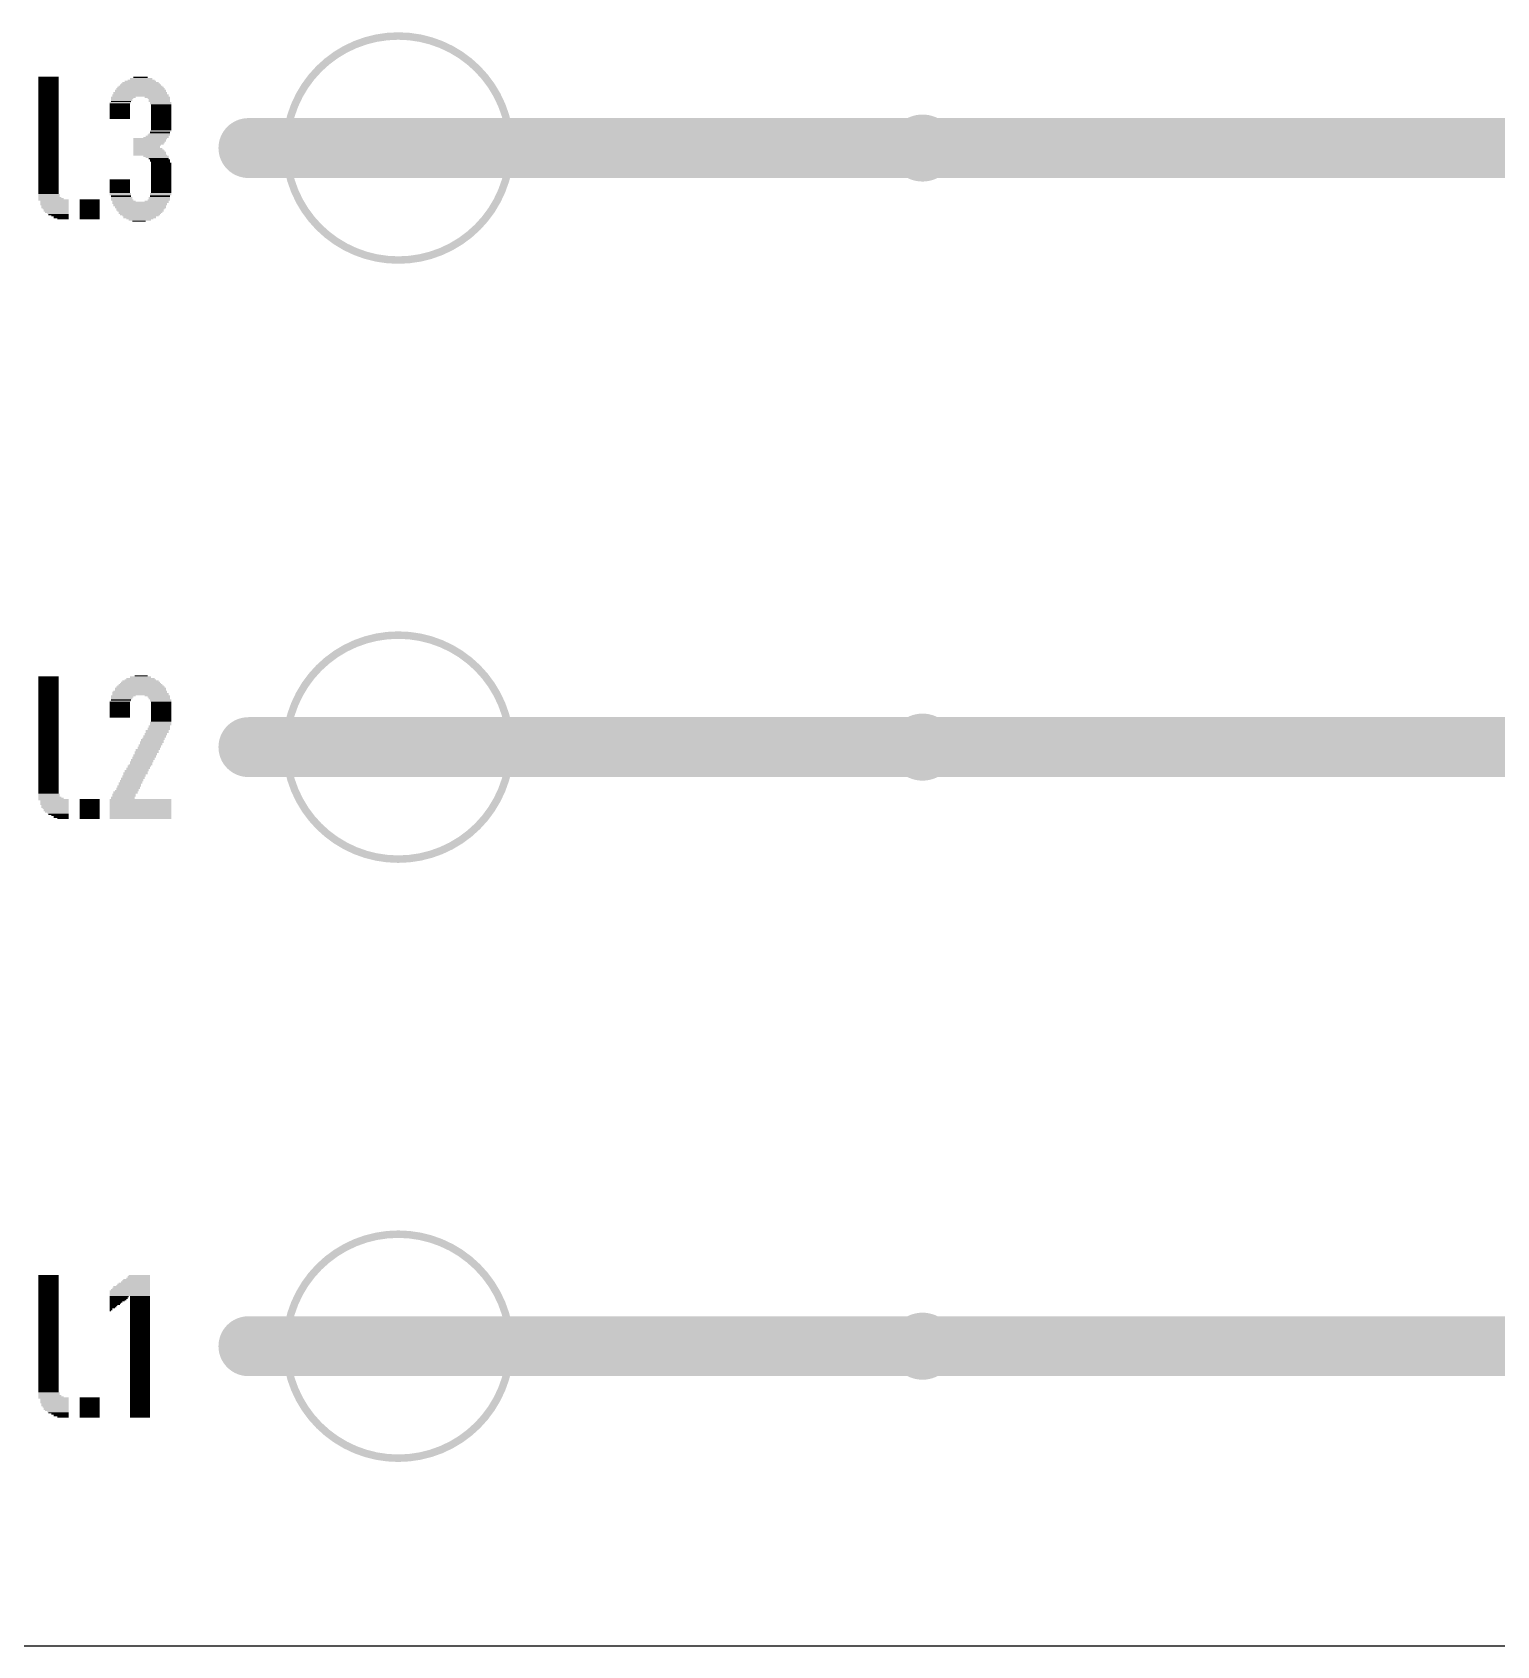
# Model space of a CAD drawing. Extents: x -1 to 100, y 0 to 61.
# Drawn here: x 24.27 to 49.11, y 0 to 27.36 of the extents above; entities that cross this region are included whole.
import ezdxf

# ---------------------------------------------------------------- set-up
doc = ezdxf.new("R2010")
doc.units = 0
for name, color, linetype in [('115', 151, 'CONTINUOUS'), ('117', 190, 'CONTINUOUS'), ('170', 151, 'CONTINUOUS'), ('20', 31, 'CONTINUOUS')]:
    doc.layers.add(name, color=color, linetype=linetype)

# ---------------------------------------------------------------- blocks, each defined once
blk = doc.blocks.new('RECT')
blk.add_solid([(-0.5, -0.5), (0.5, -0.5), (-0.5, 0.5), (0.5, 0.5)])

msp = doc.modelspace()

# ---------------------------------------------------------------- linework, layer by layer
at = {"layer": '115', "const_width": 1.016}
for points in [[(76.2, 25.4), (27.94, 25.4)], [(66.04, 15.24), (27.94, 15.24)], [(27.94, 5.08), (55.88, 5.08)]]:
    msp.add_lwpolyline(points, dxfattribs=at)
at = {"layer": '115', "const_width": 0.508}
for points in [[(27.94, 25.654, 1), (27.94, 25.146)], [(27.94, 15.494, 1), (27.94, 14.986)], [(27.94, 5.334, 1), (27.94, 4.826)]]:
    msp.add_lwpolyline(points, format="xyb", dxfattribs=at)
at = {"layer": '117', "const_width": 0.127}
for points in [[(30.48, 23.5, 1), (30.48, 27.3, 1), (30.48, 23.5)], [(39.37, 24.895, 1), (39.37, 25.905, 1), (39.37, 24.895)], [(30.48, 13.34, 1), (30.48, 17.14, 1), (30.48, 13.34)], [(39.37, 14.735, 1), (39.37, 15.745, 1), (39.37, 14.735)], [(30.48, 3.18, 1), (30.48, 6.98, 1), (30.48, 3.18)], [(39.37, 4.575, 1), (39.37, 5.585, 1), (39.37, 4.575)]]:
    msp.add_lwpolyline(points, format="xyb", dxfattribs=at)
at = {"layer": '20'}
msp.add_line((0, 0), (99.06, 0), dxfattribs=at)

# ---------------------------------------------------------------- block references
at = {"layer": '170'}
for p, xscale, yscale in [((24.55, 26.6), 0.34, 0.02), ((24.55, 26.575), 0.34, 0.03), ((24.55, 26.55), 0.34, 0.02), ((26.12, 26.55), 0.46, 0.02), ((26.12, 26.575), 0.38, 0.03), ((26.11, 26.6), 0.24, 0.02), ((24.55, 26.53), 0.34, 0.02), ((24.55, 26.51), 0.34, 0.02), ((24.55, 26.49), 0.34, 0.02), ((24.55, 26.47), 0.34, 0.02), ((24.55, 26.45), 0.34, 0.02), ((24.55, 26.43), 0.34, 0.02), ((24.55, 26.405), 0.34, 0.03), ((24.55, 26.38), 0.34, 0.02), ((24.55, 26.36), 0.34, 0.02), ((24.55, 26.34), 0.34, 0.02), ((24.55, 26.32), 0.34, 0.02), ((24.55, 26.3), 0.34, 0.02), ((24.55, 26.28), 0.34, 0.02), ((24.55, 26.26), 0.34, 0.02), ((25.82, 26.26), 0.42, 0.02), ((26.11, 26.3), 0.96, 0.02), ((26.11, 26.28), 0.96, 0.02), ((26.105, 26.34), 0.91, 0.02), ((26.105, 26.32), 0.91, 0.02), ((26.11, 26.38), 0.86, 0.02), ((26.11, 26.36), 0.86, 0.02), ((26.11, 26.405), 0.82, 0.03), ((26.11, 26.43), 0.78, 0.02), ((26.11, 26.45), 0.74, 0.02), ((26.11, 26.47), 0.7, 0.02), ((26.11, 26.49), 0.66, 0.02), ((26.11, 26.51), 0.62, 0.02), ((26.105, 26.53), 0.53, 0.02), ((26.395, 26.26), 0.43, 0.02), ((24.55, 26.24), 0.34, 0.02), ((24.55, 26.215), 0.34, 0.03), ((24.55, 26.19), 0.34, 0.02), ((24.55, 26.17), 0.34, 0.02), ((24.55, 26.15), 0.34, 0.02), ((24.55, 26.13), 0.34, 0.02), ((24.55, 26.11), 0.34, 0.02), ((24.55, 26.09), 0.34, 0.02), ((24.55, 26.07), 0.34, 0.02), ((24.55, 26.05), 0.34, 0.02), ((24.55, 26.025), 0.34, 0.03), ((24.55, 26), 0.34, 0.02), ((25.77, 26.17), 0.36, 0.02), ((25.76, 26.15), 0.34, 0.02), ((25.76, 26.13), 0.34, 0.02), ((25.76, 26.11), 0.34, 0.02), ((25.76, 26.09), 0.34, 0.02), ((25.76, 26.07), 0.34, 0.02), ((25.76, 26.05), 0.34, 0.02), ((25.76, 26.025), 0.34, 0.03), ((25.76, 26), 0.34, 0.02), ((25.8, 26.24), 0.38, 0.02), ((25.79, 26.215), 0.36, 0.03), ((25.78, 26.19), 0.34, 0.02), ((26.42, 26.24), 0.38, 0.02), ((26.43, 26.215), 0.36, 0.03), ((26.43, 26.19), 0.36, 0.02), ((26.45, 26.17), 0.36, 0.02), ((26.45, 26.15), 0.36, 0.02), ((26.46, 26.13), 0.34, 0.02), ((26.46, 26.11), 0.34, 0.02), ((26.46, 26.09), 0.34, 0.02), ((26.46, 26.07), 0.34, 0.02), ((26.46, 26.05), 0.34, 0.02), ((26.46, 26.025), 0.34, 0.03), ((26.46, 26), 0.34, 0.02), ((24.55, 25.98), 0.34, 0.02), ((24.55, 25.96), 0.34, 0.02), ((24.55, 25.94), 0.34, 0.02), ((24.55, 25.92), 0.34, 0.02), ((24.55, 25.9), 0.34, 0.02), ((24.55, 25.88), 0.34, 0.02), ((24.55, 25.855), 0.34, 0.03), ((24.55, 25.83), 0.34, 0.02), ((24.55, 25.81), 0.34, 0.02), ((24.55, 25.79), 0.34, 0.02), ((24.55, 25.77), 0.34, 0.02), ((24.55, 25.75), 0.34, 0.02), ((24.55, 25.73), 0.34, 0.02), ((25.76, 25.98), 0.34, 0.02), ((25.76, 25.96), 0.34, 0.02), ((25.76, 25.94), 0.34, 0.02), ((25.76, 25.92), 0.34, 0.02), ((25.76, 25.9), 0.34, 0.02), ((26.46, 25.98), 0.34, 0.02), ((26.46, 25.96), 0.34, 0.02), ((26.46, 25.94), 0.34, 0.02), ((26.46, 25.92), 0.34, 0.02), ((26.46, 25.9), 0.34, 0.02), ((26.46, 25.88), 0.34, 0.02), ((26.46, 25.855), 0.34, 0.03), ((26.46, 25.83), 0.34, 0.02), ((26.46, 25.81), 0.34, 0.02), ((26.46, 25.79), 0.34, 0.02), ((26.46, 25.77), 0.34, 0.02), ((26.46, 25.75), 0.34, 0.02), ((26.46, 25.73), 0.34, 0.02), ((24.55, 25.71), 0.34, 0.02), ((24.55, 25.69), 0.34, 0.02), ((24.55, 25.665), 0.34, 0.03), ((24.55, 25.64), 0.34, 0.02), ((24.55, 25.62), 0.34, 0.02), ((24.55, 25.6), 0.34, 0.02), ((24.55, 25.58), 0.34, 0.02), ((24.55, 25.56), 0.34, 0.02), ((24.55, 25.54), 0.34, 0.02), ((24.55, 25.52), 0.34, 0.02), ((24.55, 25.495), 0.34, 0.03), ((24.55, 25.47), 0.34, 0.02), ((24.55, 25.45), 0.34, 0.02), ((26.275, 25.56), 0.57, 0.02), ((26.265, 25.54), 0.55, 0.02), ((26.265, 25.52), 0.55, 0.02), ((26.255, 25.495), 0.53, 0.03), ((26.245, 25.47), 0.51, 0.02), ((26.225, 25.45), 0.47, 0.02), ((26.375, 25.58), 0.43, 0.02), ((26.395, 25.6), 0.39, 0.02), ((26.42, 25.62), 0.38, 0.02), ((26.43, 25.64), 0.36, 0.02), ((26.45, 25.69), 0.36, 0.02), ((26.44, 25.665), 0.34, 0.03), ((26.46, 25.71), 0.34, 0.02), ((24.55, 25.43), 0.34, 0.02), ((24.55, 25.41), 0.34, 0.02), ((24.55, 25.39), 0.34, 0.02), ((24.55, 25.37), 0.34, 0.02), ((24.55, 25.35), 0.34, 0.02), ((24.55, 25.33), 0.34, 0.02), ((24.55, 25.305), 0.34, 0.03), ((24.55, 25.28), 0.34, 0.02), ((24.55, 25.26), 0.34, 0.02), ((24.55, 25.24), 0.34, 0.02), ((24.55, 25.22), 0.34, 0.02), ((24.55, 25.2), 0.34, 0.02), ((24.55, 25.18), 0.34, 0.02), ((26.215, 25.43), 0.45, 0.02), ((26.215, 25.41), 0.45, 0.02), ((26.235, 25.39), 0.49, 0.02), ((26.245, 25.37), 0.51, 0.02), ((26.255, 25.35), 0.53, 0.02), ((26.265, 25.33), 0.55, 0.02), ((26.265, 25.305), 0.55, 0.03), ((26.275, 25.28), 0.57, 0.02), ((26.375, 25.26), 0.43, 0.02), ((26.395, 25.24), 0.39, 0.02), ((26.42, 25.22), 0.34, 0.02), ((26.44, 25.2), 0.34, 0.02), ((26.44, 25.18), 0.34, 0.02), ((24.55, 25.16), 0.34, 0.02), ((24.55, 25.135), 0.34, 0.03), ((24.55, 25.11), 0.34, 0.02), ((24.55, 25.09), 0.34, 0.02), ((24.55, 25.07), 0.34, 0.02), ((24.55, 25.05), 0.34, 0.02), ((24.55, 25.03), 0.34, 0.02), ((24.55, 25.01), 0.34, 0.02), ((24.55, 24.99), 0.34, 0.02), ((24.55, 24.97), 0.34, 0.02), ((24.55, 24.945), 0.34, 0.03), ((24.55, 24.92), 0.34, 0.02), ((24.55, 24.9), 0.34, 0.02), ((26.45, 25.16), 0.32, 0.02), ((26.46, 25.135), 0.34, 0.03), ((26.46, 25.11), 0.34, 0.02), ((26.46, 25.09), 0.34, 0.02), ((26.46, 25.07), 0.34, 0.02), ((26.46, 25.05), 0.34, 0.02), ((26.46, 25.03), 0.34, 0.02), ((26.46, 25.01), 0.34, 0.02), ((26.46, 24.99), 0.34, 0.02), ((26.46, 24.97), 0.34, 0.02), ((26.46, 24.945), 0.34, 0.03), ((26.46, 24.92), 0.34, 0.02), ((26.46, 24.9), 0.34, 0.02), ((24.55, 24.88), 0.34, 0.02), ((24.55, 24.86), 0.34, 0.02), ((24.55, 24.84), 0.34, 0.02), ((24.55, 24.82), 0.34, 0.02), ((24.55, 24.8), 0.34, 0.02), ((24.55, 24.775), 0.34, 0.03), ((24.55, 24.75), 0.34, 0.02), ((24.55, 24.73), 0.34, 0.02), ((24.55, 24.71), 0.34, 0.02), ((24.55, 24.69), 0.34, 0.02), ((24.55, 24.67), 0.34, 0.02), ((24.55, 24.65), 0.34, 0.02), ((24.55, 24.63), 0.34, 0.02), ((25.76, 24.86), 0.34, 0.02), ((25.76, 24.84), 0.34, 0.02), ((25.76, 24.82), 0.34, 0.02), ((25.76, 24.8), 0.34, 0.02), ((25.76, 24.775), 0.34, 0.03), ((25.76, 24.75), 0.34, 0.02), ((25.76, 24.73), 0.34, 0.02), ((25.76, 24.71), 0.34, 0.02), ((25.76, 24.69), 0.34, 0.02), ((25.76, 24.67), 0.34, 0.02), ((25.76, 24.65), 0.34, 0.02), ((25.77, 24.63), 0.36, 0.02), ((26.45, 24.63), 0.36, 0.02), ((26.46, 24.88), 0.34, 0.02), ((26.46, 24.86), 0.34, 0.02), ((26.46, 24.84), 0.34, 0.02), ((26.46, 24.82), 0.34, 0.02), ((26.46, 24.8), 0.34, 0.02), ((26.46, 24.775), 0.34, 0.03), ((26.46, 24.75), 0.34, 0.02), ((26.46, 24.73), 0.34, 0.02), ((26.46, 24.71), 0.34, 0.02), ((26.46, 24.69), 0.34, 0.02), ((26.46, 24.67), 0.34, 0.02), ((26.46, 24.65), 0.34, 0.02), ((24.56, 24.61), 0.36, 0.02), ((24.56, 24.585), 0.36, 0.03), ((24.575, 24.56), 0.39, 0.02), ((24.595, 24.54), 0.43, 0.02), ((24.635, 24.52), 0.51, 0.02), ((24.65, 24.5), 0.48, 0.02), ((24.65, 24.48), 0.48, 0.02), ((24.65, 24.46), 0.48, 0.02), ((24.65, 24.44), 0.48, 0.02), ((24.66, 24.42), 0.46, 0.02), ((24.66, 24.395), 0.46, 0.03), ((24.67, 24.37), 0.44, 0.02), ((24.68, 24.35), 0.42, 0.02), ((25.25, 24.52), 0.34, 0.02), ((25.25, 24.5), 0.34, 0.02), ((25.25, 24.48), 0.34, 0.02), ((25.25, 24.46), 0.34, 0.02), ((25.25, 24.44), 0.34, 0.02), ((25.25, 24.42), 0.34, 0.02), ((25.25, 24.395), 0.34, 0.03), ((25.25, 24.37), 0.34, 0.02), ((25.25, 24.35), 0.34, 0.02), ((25.77, 24.61), 0.36, 0.02), ((25.78, 24.585), 0.34, 0.03), ((25.79, 24.56), 0.36, 0.02), ((25.79, 24.54), 0.36, 0.02), ((25.8, 24.52), 0.38, 0.02), ((25.83, 24.5), 0.4, 0.02), ((26.11, 24.48), 0.96, 0.02), ((26.095, 24.46), 0.93, 0.02), ((26.105, 24.44), 0.91, 0.02), ((26.095, 24.42), 0.89, 0.02), ((26.11, 24.395), 0.86, 0.03), ((26.11, 24.37), 0.82, 0.02), ((26.1, 24.35), 0.8, 0.02), ((26.385, 24.5), 0.41, 0.02), ((26.42, 24.52), 0.38, 0.02), ((26.43, 24.56), 0.36, 0.02), ((26.43, 24.54), 0.36, 0.02), ((26.45, 24.61), 0.36, 0.02), ((26.44, 24.585), 0.34, 0.03), ((24.68, 24.33), 0.42, 0.02), ((24.69, 24.31), 0.4, 0.02), ((24.71, 24.29), 0.36, 0.02), ((24.72, 24.27), 0.34, 0.02), ((24.745, 24.25), 0.29, 0.02), ((24.765, 24.225), 0.25, 0.03), ((24.795, 24.2), 0.19, 0.02), ((25.25, 24.33), 0.34, 0.02), ((25.25, 24.31), 0.34, 0.02), ((25.25, 24.29), 0.34, 0.02), ((25.25, 24.27), 0.34, 0.02), ((25.25, 24.25), 0.34, 0.02), ((25.25, 24.225), 0.34, 0.03), ((25.25, 24.2), 0.34, 0.02), ((26.11, 24.33), 0.78, 0.02), ((26.11, 24.31), 0.74, 0.02), ((26.1, 24.29), 0.72, 0.02), ((26.1, 24.27), 0.68, 0.02), ((26.11, 24.25), 0.62, 0.02), ((26.095, 24.225), 0.55, 0.03), ((26.1, 24.2), 0.46, 0.02), ((26.1, 24.18), 0.38, 0.02), ((26.085, 24.16), 0.23, 0.02), ((24.55, 16.425), 0.34, 0.03), ((26.11, 16.425), 0.36, 0.03), ((26.12, 16.45), 0.22, 0.02), ((24.55, 16.4), 0.34, 0.02), ((24.55, 16.38), 0.34, 0.02), ((24.55, 16.36), 0.34, 0.02), ((24.55, 16.34), 0.34, 0.02), ((24.55, 16.32), 0.34, 0.02), ((24.55, 16.3), 0.34, 0.02), ((24.55, 16.28), 0.34, 0.02), ((24.55, 16.26), 0.34, 0.02), ((24.55, 16.235), 0.34, 0.03), ((24.55, 16.21), 0.34, 0.02), ((24.55, 16.19), 0.34, 0.02), ((24.55, 16.17), 0.34, 0.02), ((24.55, 16.15), 0.34, 0.02), ((26.095, 16.17), 0.93, 0.02), ((26.11, 16.15), 0.96, 0.02), ((26.105, 16.19), 0.91, 0.02), ((26.11, 16.235), 0.86, 0.03), ((26.11, 16.21), 0.86, 0.02), ((26.11, 16.26), 0.82, 0.02), ((26.11, 16.28), 0.78, 0.02), ((26.11, 16.3), 0.74, 0.02), ((26.11, 16.32), 0.7, 0.02), ((26.11, 16.34), 0.66, 0.02), ((26.11, 16.36), 0.62, 0.02), ((26.105, 16.38), 0.53, 0.02), ((26.11, 16.4), 0.48, 0.02), ((24.55, 16.13), 0.34, 0.02), ((24.55, 16.11), 0.34, 0.02), ((24.55, 16.09), 0.34, 0.02), ((24.55, 16.065), 0.34, 0.03), ((24.55, 16.04), 0.34, 0.02), ((24.55, 16.02), 0.34, 0.02), ((24.55, 16), 0.34, 0.02), ((24.55, 15.98), 0.34, 0.02), ((24.55, 15.96), 0.34, 0.02), ((24.55, 15.94), 0.34, 0.02), ((24.55, 15.92), 0.34, 0.02), ((24.55, 15.9), 0.34, 0.02), ((24.55, 15.875), 0.34, 0.03), ((25.77, 16.02), 0.36, 0.02), ((25.76, 16), 0.34, 0.02), ((25.76, 15.98), 0.34, 0.02), ((25.76, 15.96), 0.34, 0.02), ((25.76, 15.94), 0.34, 0.02), ((25.76, 15.92), 0.34, 0.02), ((25.76, 15.9), 0.34, 0.02), ((25.76, 15.875), 0.34, 0.03), ((25.82, 16.11), 0.42, 0.02), ((25.8, 16.09), 0.38, 0.02), ((25.79, 16.065), 0.36, 0.03), ((25.78, 16.04), 0.34, 0.02), ((26.11, 16.13), 0.96, 0.02), ((26.395, 16.11), 0.43, 0.02), ((26.42, 16.09), 0.38, 0.02), ((26.43, 16.065), 0.36, 0.03), ((26.45, 16.04), 0.36, 0.02), ((26.45, 16.02), 0.36, 0.02), ((26.46, 16), 0.34, 0.02), ((26.46, 15.98), 0.34, 0.02), ((26.46, 15.96), 0.34, 0.02), ((26.46, 15.94), 0.34, 0.02), ((26.46, 15.92), 0.34, 0.02), ((26.46, 15.9), 0.34, 0.02), ((26.46, 15.875), 0.34, 0.03), ((24.55, 15.85), 0.34, 0.02), ((24.55, 15.83), 0.34, 0.02), ((24.55, 15.81), 0.34, 0.02), ((24.55, 15.79), 0.34, 0.02), ((24.55, 15.77), 0.34, 0.02), ((24.55, 15.75), 0.34, 0.02), ((24.55, 15.73), 0.34, 0.02), ((24.55, 15.71), 0.34, 0.02), ((24.55, 15.685), 0.34, 0.03), ((24.55, 15.66), 0.34, 0.02), ((24.55, 15.64), 0.34, 0.02), ((24.55, 15.62), 0.34, 0.02), ((24.55, 15.6), 0.34, 0.02), ((25.76, 15.85), 0.34, 0.02), ((25.76, 15.83), 0.34, 0.02), ((25.76, 15.81), 0.34, 0.02), ((25.76, 15.79), 0.34, 0.02), ((25.76, 15.77), 0.34, 0.02), ((25.76, 15.75), 0.34, 0.02), ((26.43, 15.6), 0.36, 0.02), ((26.45, 15.66), 0.36, 0.02), ((26.45, 15.64), 0.36, 0.02), ((26.45, 15.62), 0.36, 0.02), ((26.46, 15.85), 0.34, 0.02), ((26.46, 15.83), 0.34, 0.02), ((26.46, 15.81), 0.34, 0.02), ((26.46, 15.79), 0.34, 0.02), ((26.46, 15.77), 0.34, 0.02), ((26.46, 15.75), 0.34, 0.02), ((26.46, 15.73), 0.34, 0.02), ((26.46, 15.71), 0.34, 0.02), ((26.46, 15.685), 0.34, 0.03), ((24.55, 15.58), 0.34, 0.02), ((24.55, 15.56), 0.34, 0.02), ((24.55, 15.54), 0.34, 0.02), ((24.55, 15.515), 0.34, 0.03), ((24.55, 15.49), 0.34, 0.02), ((24.55, 15.47), 0.34, 0.02), ((24.55, 15.45), 0.34, 0.02), ((24.55, 15.43), 0.34, 0.02), ((24.55, 15.41), 0.34, 0.02), ((24.55, 15.39), 0.34, 0.02), ((24.55, 15.37), 0.34, 0.02), ((24.55, 15.35), 0.34, 0.02), ((24.55, 15.325), 0.34, 0.03), ((26.3, 15.325), 0.4, 0.03), ((26.32, 15.37), 0.4, 0.02), ((26.31, 15.35), 0.38, 0.02), ((26.33, 15.39), 0.38, 0.02), ((26.35, 15.43), 0.38, 0.02), ((26.35, 15.41), 0.38, 0.02), ((26.37, 15.47), 0.38, 0.02), ((26.37, 15.45), 0.38, 0.02), ((26.395, 15.515), 0.39, 0.03), ((26.395, 15.49), 0.39, 0.02), ((26.42, 15.56), 0.38, 0.02), ((26.42, 15.54), 0.38, 0.02), ((26.43, 15.58), 0.36, 0.02), ((24.55, 15.3), 0.34, 0.02), ((24.55, 15.28), 0.34, 0.02), ((24.55, 15.26), 0.34, 0.02), ((24.55, 15.24), 0.34, 0.02), ((24.55, 15.22), 0.34, 0.02), ((24.55, 15.2), 0.34, 0.02), ((24.55, 15.18), 0.34, 0.02), ((24.55, 15.155), 0.34, 0.03), ((24.55, 15.13), 0.34, 0.02), ((24.55, 15.11), 0.34, 0.02), ((24.55, 15.09), 0.34, 0.02), ((24.55, 15.07), 0.34, 0.02), ((24.55, 15.05), 0.34, 0.02), ((26.17, 15.07), 0.4, 0.02), ((26.16, 15.05), 0.38, 0.02), ((26.19, 15.11), 0.4, 0.02), ((26.18, 15.09), 0.38, 0.02), ((26.215, 15.155), 0.41, 0.03), ((26.2, 15.13), 0.38, 0.02), ((26.235, 15.2), 0.41, 0.02), ((26.225, 15.18), 0.39, 0.02), ((26.26, 15.24), 0.4, 0.02), ((26.25, 15.22), 0.38, 0.02), ((26.28, 15.28), 0.4, 0.02), ((26.27, 15.26), 0.38, 0.02), ((26.29, 15.3), 0.38, 0.02), ((24.55, 15.03), 0.34, 0.02), ((24.55, 15.01), 0.34, 0.02), ((24.55, 14.99), 0.34, 0.02), ((24.55, 14.965), 0.34, 0.03), ((24.55, 14.94), 0.34, 0.02), ((24.55, 14.92), 0.34, 0.02), ((24.55, 14.9), 0.34, 0.02), ((24.55, 14.88), 0.34, 0.02), ((24.55, 14.86), 0.34, 0.02), ((24.55, 14.84), 0.34, 0.02), ((24.55, 14.82), 0.34, 0.02), ((24.55, 14.795), 0.34, 0.03), ((24.55, 14.77), 0.34, 0.02), ((26.025, 14.795), 0.41, 0.03), ((26.01, 14.77), 0.38, 0.02), ((26.045, 14.84), 0.41, 0.02), ((26.035, 14.82), 0.39, 0.02), ((26.07, 14.88), 0.4, 0.02), ((26.06, 14.86), 0.38, 0.02), ((26.09, 14.92), 0.4, 0.02), ((26.08, 14.9), 0.38, 0.02), ((26.11, 14.94), 0.4, 0.02), ((26.13, 14.99), 0.4, 0.02), ((26.12, 14.965), 0.38, 0.03), ((26.15, 15.03), 0.4, 0.02), ((26.14, 15.01), 0.38, 0.02), ((24.55, 14.75), 0.34, 0.02), ((24.55, 14.73), 0.34, 0.02), ((24.55, 14.71), 0.34, 0.02), ((24.55, 14.69), 0.34, 0.02), ((24.55, 14.67), 0.34, 0.02), ((24.55, 14.65), 0.34, 0.02), ((24.55, 14.63), 0.34, 0.02), ((24.55, 14.605), 0.34, 0.03), ((24.55, 14.58), 0.34, 0.02), ((24.55, 14.56), 0.34, 0.02), ((24.55, 14.54), 0.34, 0.02), ((24.55, 14.52), 0.34, 0.02), ((24.55, 14.5), 0.34, 0.02), ((25.88, 14.5), 0.4, 0.02), ((25.9, 14.54), 0.4, 0.02), ((25.89, 14.52), 0.38, 0.02), ((25.92, 14.58), 0.4, 0.02), ((25.91, 14.56), 0.38, 0.02), ((25.94, 14.63), 0.4, 0.02), ((25.93, 14.605), 0.38, 0.03), ((25.96, 14.67), 0.4, 0.02), ((25.95, 14.65), 0.38, 0.02), ((25.98, 14.71), 0.4, 0.02), ((25.97, 14.69), 0.38, 0.02), ((26, 14.75), 0.4, 0.02), ((25.99, 14.73), 0.38, 0.02), ((24.55, 14.48), 0.34, 0.02), ((24.55, 14.46), 0.34, 0.02), ((24.56, 14.44), 0.36, 0.02), ((24.56, 14.415), 0.36, 0.03), ((24.575, 14.39), 0.39, 0.02), ((24.595, 14.37), 0.43, 0.02), ((24.635, 14.35), 0.51, 0.02), ((24.65, 14.33), 0.48, 0.02), ((24.65, 14.31), 0.48, 0.02), ((24.65, 14.29), 0.48, 0.02), ((24.65, 14.27), 0.48, 0.02), ((24.66, 14.245), 0.46, 0.03), ((24.66, 14.22), 0.46, 0.02), ((25.25, 14.35), 0.34, 0.02), ((25.25, 14.33), 0.34, 0.02), ((25.25, 14.31), 0.34, 0.02), ((25.25, 14.29), 0.34, 0.02), ((25.25, 14.27), 0.34, 0.02), ((25.25, 14.245), 0.34, 0.03), ((25.25, 14.22), 0.34, 0.02), ((26.11, 14.35), 1.04, 0.02), ((26.11, 14.33), 1.04, 0.02), ((26.11, 14.31), 1.04, 0.02), ((26.11, 14.29), 1.04, 0.02), ((26.11, 14.27), 1.04, 0.02), ((26.11, 14.245), 1.04, 0.03), ((26.11, 14.22), 1.04, 0.02), ((25.81, 14.39), 0.4, 0.02), ((25.81, 14.37), 0.4, 0.02), ((25.83, 14.44), 0.4, 0.02), ((25.83, 14.415), 0.4, 0.03), ((25.855, 14.48), 0.41, 0.02), ((25.855, 14.46), 0.41, 0.02), ((24.67, 14.2), 0.44, 0.02), ((24.68, 14.18), 0.42, 0.02), ((24.68, 14.16), 0.42, 0.02), ((24.69, 14.14), 0.4, 0.02), ((24.71, 14.12), 0.36, 0.02), ((24.72, 14.1), 0.34, 0.02), ((24.745, 14.08), 0.29, 0.02), ((24.765, 14.055), 0.25, 0.03), ((24.795, 14.03), 0.19, 0.02), ((25.25, 14.2), 0.34, 0.02), ((25.25, 14.18), 0.34, 0.02), ((25.25, 14.16), 0.34, 0.02), ((25.25, 14.14), 0.34, 0.02), ((25.25, 14.12), 0.34, 0.02), ((25.25, 14.1), 0.34, 0.02), ((25.25, 14.08), 0.34, 0.02), ((25.25, 14.055), 0.34, 0.03), ((25.25, 14.03), 0.34, 0.02), ((26.11, 14.2), 1.04, 0.02), ((26.11, 14.18), 1.04, 0.02), ((26.11, 14.16), 1.04, 0.02), ((26.11, 14.14), 1.04, 0.02), ((26.11, 14.12), 1.04, 0.02), ((26.11, 14.1), 1.04, 0.02), ((26.11, 14.08), 1.04, 0.02), ((26.11, 14.055), 1.04, 0.03), ((26.11, 14.03), 1.04, 0.02), ((24.55, 6.28), 0.34, 0.02), ((24.55, 6.255), 0.34, 0.03), ((24.55, 6.23), 0.34, 0.02), ((24.55, 6.21), 0.34, 0.02), ((24.55, 6.19), 0.34, 0.02), ((24.55, 6.17), 0.34, 0.02), ((24.55, 6.15), 0.34, 0.02), ((24.55, 6.13), 0.34, 0.02), ((24.55, 6.11), 0.34, 0.02), ((24.55, 6.085), 0.34, 0.03), ((24.55, 6.06), 0.34, 0.02), ((24.55, 6.04), 0.34, 0.02), ((24.55, 6.02), 0.34, 0.02), ((25.93, 6.02), 0.68, 0.02), ((25.94, 6.04), 0.66, 0.02), ((25.95, 6.06), 0.64, 0.02), ((25.96, 6.085), 0.62, 0.03), ((25.985, 6.11), 0.57, 0.02), ((25.995, 6.13), 0.55, 0.02), ((26.005, 6.15), 0.53, 0.02), ((26.025, 6.17), 0.49, 0.02), ((26.035, 6.19), 0.47, 0.02), ((26.045, 6.21), 0.45, 0.02), ((26.07, 6.23), 0.4, 0.02), ((26.08, 6.255), 0.38, 0.03), ((26.09, 6.28), 0.36, 0.02), ((24.55, 6), 0.34, 0.02), ((24.55, 5.98), 0.34, 0.02), ((24.55, 5.96), 0.34, 0.02), ((24.55, 5.94), 0.34, 0.02), ((24.55, 5.92), 0.34, 0.02), ((24.55, 5.895), 0.34, 0.03), ((24.55, 5.87), 0.34, 0.02), ((24.55, 5.85), 0.34, 0.02), ((24.55, 5.83), 0.34, 0.02), ((24.55, 5.81), 0.34, 0.02), ((24.55, 5.79), 0.34, 0.02), ((24.55, 5.77), 0.34, 0.02), ((24.55, 5.75), 0.34, 0.02), ((25.93, 6), 0.68, 0.02), ((25.93, 5.98), 0.68, 0.02), ((25.93, 5.96), 0.68, 0.02), ((25.93, 5.94), 0.68, 0.02), ((25.75, 5.92), 0.32, 0.02), ((25.74, 5.895), 0.3, 0.03), ((25.73, 5.87), 0.28, 0.02), ((25.715, 5.85), 0.25, 0.02), ((25.695, 5.83), 0.21, 0.02), ((25.685, 5.81), 0.19, 0.02), ((25.675, 5.79), 0.17, 0.02), ((25.655, 5.77), 0.13, 0.02), ((25.645, 5.75), 0.11, 0.02), ((26.1, 5.92), 0.34, 0.02), ((26.1, 5.895), 0.34, 0.03), ((26.1, 5.87), 0.34, 0.02), ((26.1, 5.85), 0.34, 0.02), ((26.1, 5.83), 0.34, 0.02), ((26.1, 5.81), 0.34, 0.02), ((26.1, 5.79), 0.34, 0.02), ((26.1, 5.77), 0.34, 0.02), ((26.1, 5.75), 0.34, 0.02), ((24.55, 5.73), 0.34, 0.02), ((24.55, 5.705), 0.34, 0.03), ((24.55, 5.68), 0.34, 0.02), ((24.55, 5.66), 0.34, 0.02), ((24.55, 5.64), 0.34, 0.02), ((24.55, 5.62), 0.34, 0.02), ((24.55, 5.6), 0.34, 0.02), ((24.55, 5.58), 0.34, 0.02), ((24.55, 5.56), 0.34, 0.02), ((24.55, 5.535), 0.34, 0.03), ((24.55, 5.51), 0.34, 0.02), ((24.55, 5.49), 0.34, 0.02), ((24.55, 5.47), 0.34, 0.02), ((25.635, 5.73), 0.09, 0.02), ((25.61, 5.705), 0.04, 0.03), ((25.6, 5.68), 0.02, 0.02), ((26.1, 5.73), 0.34, 0.02), ((26.1, 5.705), 0.34, 0.03), ((26.1, 5.68), 0.34, 0.02), ((26.1, 5.66), 0.34, 0.02), ((26.1, 5.64), 0.34, 0.02), ((26.1, 5.62), 0.34, 0.02), ((26.1, 5.6), 0.34, 0.02), ((26.1, 5.58), 0.34, 0.02), ((26.1, 5.56), 0.34, 0.02), ((26.1, 5.535), 0.34, 0.03), ((26.1, 5.51), 0.34, 0.02), ((26.1, 5.49), 0.34, 0.02), ((26.1, 5.47), 0.34, 0.02), ((24.55, 5.45), 0.34, 0.02), ((24.55, 5.43), 0.34, 0.02), ((24.55, 5.41), 0.34, 0.02), ((24.55, 5.39), 0.34, 0.02), ((24.55, 5.37), 0.34, 0.02), ((24.55, 5.345), 0.34, 0.03), ((24.55, 5.32), 0.34, 0.02), ((24.55, 5.3), 0.34, 0.02), ((24.55, 5.28), 0.34, 0.02), ((24.55, 5.26), 0.34, 0.02), ((24.55, 5.24), 0.34, 0.02), ((24.55, 5.22), 0.34, 0.02), ((24.55, 5.2), 0.34, 0.02), ((26.1, 5.45), 0.34, 0.02), ((26.1, 5.43), 0.34, 0.02), ((26.1, 5.41), 0.34, 0.02), ((26.1, 5.39), 0.34, 0.02), ((26.1, 5.37), 0.34, 0.02), ((26.1, 5.345), 0.34, 0.03), ((26.1, 5.32), 0.34, 0.02), ((26.1, 5.3), 0.34, 0.02), ((26.1, 5.28), 0.34, 0.02), ((26.1, 5.26), 0.34, 0.02), ((26.1, 5.24), 0.34, 0.02), ((26.1, 5.22), 0.34, 0.02), ((26.1, 5.2), 0.34, 0.02), ((24.55, 5.175), 0.34, 0.03), ((24.55, 5.15), 0.34, 0.02), ((24.55, 5.13), 0.34, 0.02), ((24.55, 5.11), 0.34, 0.02), ((24.55, 5.09), 0.34, 0.02), ((24.55, 5.07), 0.34, 0.02), ((24.55, 5.05), 0.34, 0.02), ((24.55, 5.03), 0.34, 0.02), ((24.55, 5.01), 0.34, 0.02), ((24.55, 4.985), 0.34, 0.03), ((24.55, 4.96), 0.34, 0.02), ((24.55, 4.94), 0.34, 0.02), ((24.55, 4.92), 0.34, 0.02), ((26.1, 5.175), 0.34, 0.03), ((26.1, 5.15), 0.34, 0.02), ((26.1, 5.13), 0.34, 0.02), ((26.1, 5.11), 0.34, 0.02), ((26.1, 5.09), 0.34, 0.02), ((26.1, 5.07), 0.34, 0.02), ((26.1, 5.05), 0.34, 0.02), ((26.1, 5.03), 0.34, 0.02), ((26.1, 5.01), 0.34, 0.02), ((26.1, 4.985), 0.34, 0.03), ((26.1, 4.96), 0.34, 0.02), ((26.1, 4.94), 0.34, 0.02), ((26.1, 4.92), 0.34, 0.02), ((24.55, 4.9), 0.34, 0.02), ((24.55, 4.88), 0.34, 0.02), ((24.55, 4.86), 0.34, 0.02), ((24.55, 4.84), 0.34, 0.02), ((24.55, 4.815), 0.34, 0.03), ((24.55, 4.79), 0.34, 0.02), ((24.55, 4.77), 0.34, 0.02), ((24.55, 4.75), 0.34, 0.02), ((24.55, 4.73), 0.34, 0.02), ((24.55, 4.71), 0.34, 0.02), ((24.55, 4.69), 0.34, 0.02), ((24.55, 4.67), 0.34, 0.02), ((24.55, 4.65), 0.34, 0.02), ((26.1, 4.9), 0.34, 0.02), ((26.1, 4.88), 0.34, 0.02), ((26.1, 4.86), 0.34, 0.02), ((26.1, 4.84), 0.34, 0.02), ((26.1, 4.815), 0.34, 0.03), ((26.1, 4.79), 0.34, 0.02), ((26.1, 4.77), 0.34, 0.02), ((26.1, 4.75), 0.34, 0.02), ((26.1, 4.73), 0.34, 0.02), ((26.1, 4.71), 0.34, 0.02), ((26.1, 4.69), 0.34, 0.02), ((26.1, 4.67), 0.34, 0.02), ((26.1, 4.65), 0.34, 0.02), ((24.55, 4.625), 0.34, 0.03), ((24.55, 4.6), 0.34, 0.02), ((24.55, 4.58), 0.34, 0.02), ((24.55, 4.56), 0.34, 0.02), ((24.55, 4.54), 0.34, 0.02), ((24.55, 4.52), 0.34, 0.02), ((24.55, 4.5), 0.34, 0.02), ((24.55, 4.48), 0.34, 0.02), ((24.55, 4.455), 0.34, 0.03), ((24.55, 4.43), 0.34, 0.02), ((24.55, 4.41), 0.34, 0.02), ((24.55, 4.39), 0.34, 0.02), ((24.55, 4.37), 0.34, 0.02), ((26.1, 4.625), 0.34, 0.03), ((26.1, 4.6), 0.34, 0.02), ((26.1, 4.58), 0.34, 0.02), ((26.1, 4.56), 0.34, 0.02), ((26.1, 4.54), 0.34, 0.02), ((26.1, 4.52), 0.34, 0.02), ((26.1, 4.5), 0.34, 0.02), ((26.1, 4.48), 0.34, 0.02), ((26.1, 4.455), 0.34, 0.03), ((26.1, 4.43), 0.34, 0.02), ((26.1, 4.41), 0.34, 0.02), ((26.1, 4.39), 0.34, 0.02), ((26.1, 4.37), 0.34, 0.02), ((24.55, 4.35), 0.34, 0.02), ((24.55, 4.33), 0.34, 0.02), ((24.55, 4.31), 0.34, 0.02), ((24.56, 4.29), 0.36, 0.02), ((24.56, 4.265), 0.36, 0.03), ((24.575, 4.24), 0.39, 0.02), ((24.595, 4.22), 0.43, 0.02), ((24.635, 4.2), 0.51, 0.02), ((24.65, 4.18), 0.48, 0.02), ((24.65, 4.16), 0.48, 0.02), ((24.65, 4.14), 0.48, 0.02), ((24.65, 4.12), 0.48, 0.02), ((24.66, 4.1), 0.46, 0.02), ((25.25, 4.2), 0.34, 0.02), ((25.25, 4.18), 0.34, 0.02), ((25.25, 4.16), 0.34, 0.02), ((25.25, 4.14), 0.34, 0.02), ((25.25, 4.12), 0.34, 0.02), ((25.25, 4.1), 0.34, 0.02), ((26.1, 4.35), 0.34, 0.02), ((26.1, 4.33), 0.34, 0.02), ((26.1, 4.31), 0.34, 0.02), ((26.1, 4.29), 0.34, 0.02), ((26.1, 4.265), 0.34, 0.03), ((26.1, 4.24), 0.34, 0.02), ((26.1, 4.22), 0.34, 0.02), ((26.1, 4.2), 0.34, 0.02), ((26.1, 4.18), 0.34, 0.02), ((26.1, 4.16), 0.34, 0.02), ((26.1, 4.14), 0.34, 0.02), ((26.1, 4.12), 0.34, 0.02), ((26.1, 4.1), 0.34, 0.02), ((24.66, 4.075), 0.46, 0.03), ((24.67, 4.05), 0.44, 0.02), ((24.68, 4.03), 0.42, 0.02), ((24.68, 4.01), 0.42, 0.02), ((24.69, 3.99), 0.4, 0.02), ((24.71, 3.97), 0.36, 0.02), ((24.72, 3.95), 0.34, 0.02), ((24.745, 3.93), 0.29, 0.02), ((24.765, 3.905), 0.25, 0.03), ((24.795, 3.88), 0.19, 0.02), ((25.25, 4.075), 0.34, 0.03), ((25.25, 4.05), 0.34, 0.02), ((25.25, 4.03), 0.34, 0.02), ((25.25, 4.01), 0.34, 0.02), ((25.25, 3.99), 0.34, 0.02), ((25.25, 3.97), 0.34, 0.02), ((25.25, 3.95), 0.34, 0.02), ((25.25, 3.93), 0.34, 0.02), ((25.25, 3.905), 0.34, 0.03), ((25.25, 3.88), 0.34, 0.02), ((26.1, 4.075), 0.34, 0.03), ((26.1, 4.05), 0.34, 0.02), ((26.1, 4.03), 0.34, 0.02), ((26.1, 4.01), 0.34, 0.02), ((26.1, 3.99), 0.34, 0.02), ((26.1, 3.97), 0.34, 0.02), ((26.1, 3.95), 0.34, 0.02), ((26.1, 3.93), 0.34, 0.02), ((26.1, 3.905), 0.34, 0.03), ((26.1, 3.88), 0.34, 0.02)]:
    msp.add_blockref('RECT', p, dxfattribs=dict(at, xscale=xscale, yscale=yscale))

doc.saveas('drawing.dxf')
